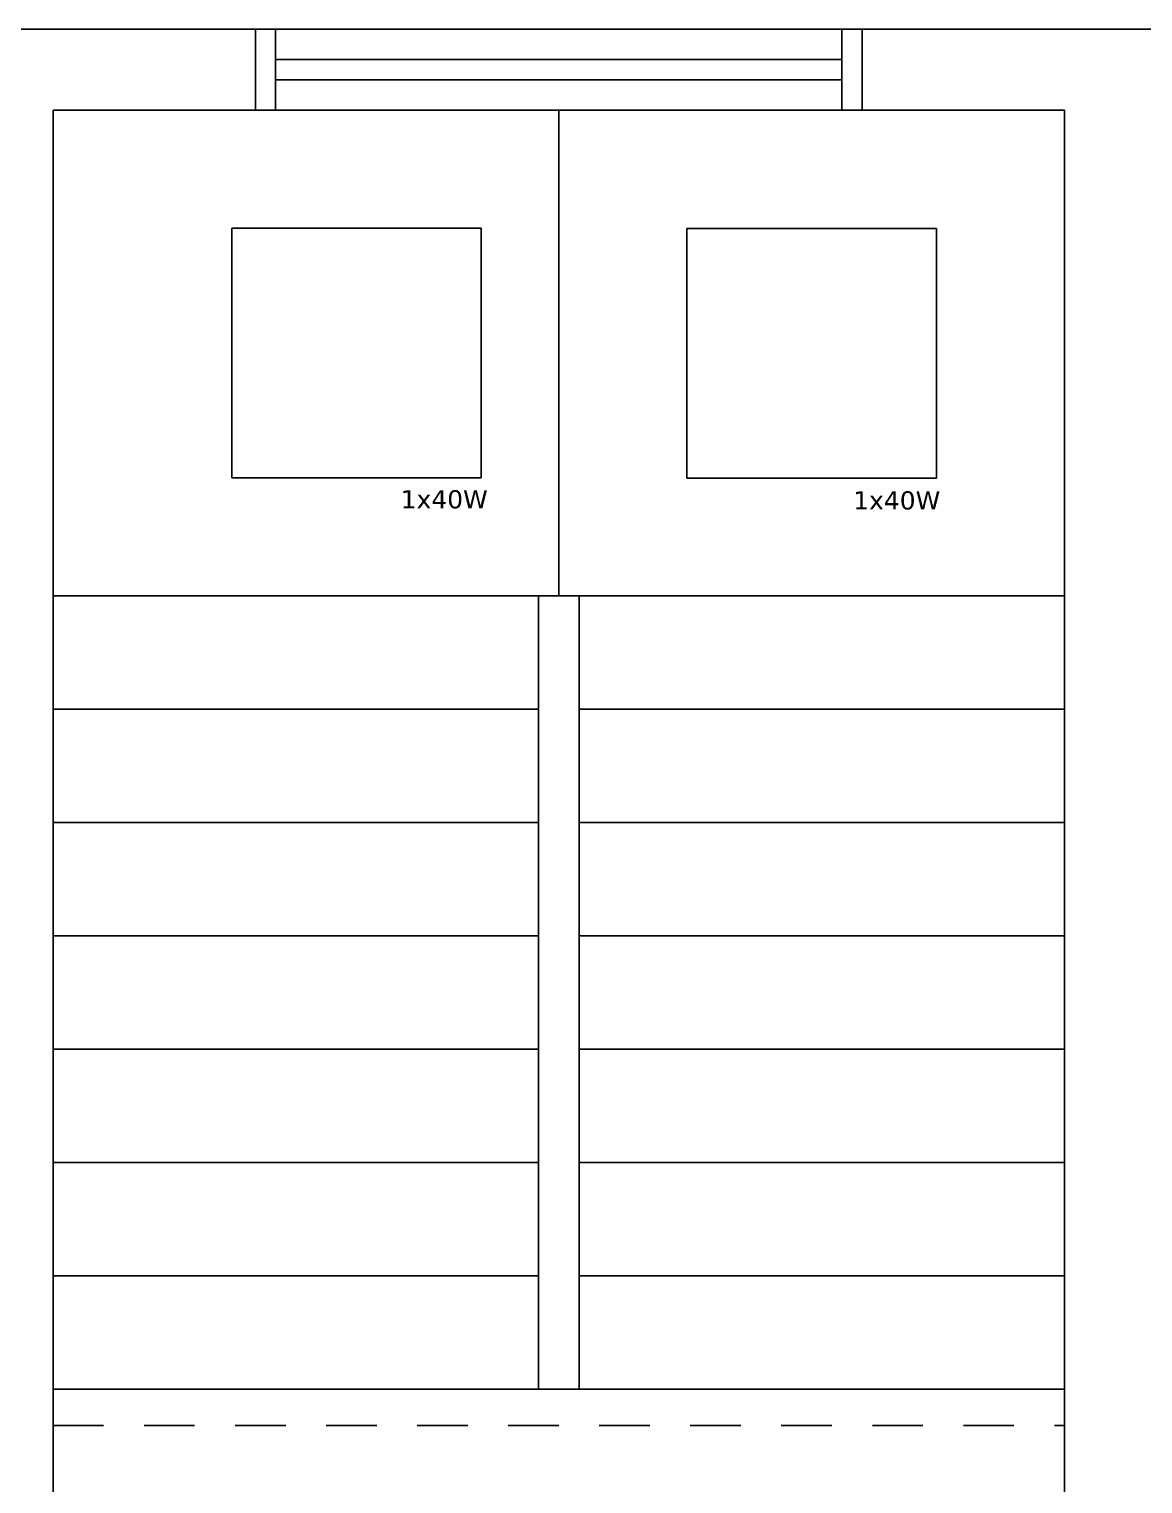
# Model space of a CAD drawing. Header units: metres. Extents: x 3257.7 to 3310.8, y 1679.5 to 1717.1.
# Drawn here: x 3269.39 to 3272.143, y 1697.544 to 1701.139 of the extents above; entities that cross this region are included whole.
import ezdxf

# ---------------------------------------------------------------- set-up
doc = ezdxf.new("R2010")
doc.units = ezdxf.units.M
doc.linetypes.add('HIDDEN2', pattern=[0.1875, 0.125, -0.0625])
doc.layers.add('DLX_BLD1_LUM', color=7, linetype='Continuous', true_color=0x55aa00)
doc.layers.add('DLX_BLD1_LUMKEY_IDX', color=7, linetype='Continuous', true_color=0x969696)
for name, color, linetype in [('ELETROCALHA NO FORRO', 6, 'Continuous'), ('PAREDE', 4, 'Continuous'), ('PROJECAO', 1, 'HIDDEN2'), ('VISTA', 251, 'Continuous')]:
    doc.layers.add(name, color=color, linetype=linetype)
doc.styles.add('TableTextStyle', font='')
doc.styles.get('TableTextStyle').set_extended_font_data('VERDANA.TTF')

msp = doc.modelspace()

# ---------------------------------------------------------------- hatches: boundary and pattern name
at = {"layer": 'ELETROCALHA NO FORRO'}
h = msp.add_hatch(dxfattribs=at)
h.set_pattern_fill('ANSI32', color=256, scale=0.01)
h.paths.add_polyline_path([(3272.9616, 1696.3353), (3272.4185, 1696.3353, -0.027694), (3272.3336, 1696.3101, 0.051154), (3272.2886, 1696.1353), (3272.9616, 1696.1353)])
h.paths.add_polyline_path([(3272.3336, 1696.3101, -0.058231), (3272.1491, 1696.2886), (3272.1491, 1696.2386), (3272.1491, 1696.1353), (3272.2886, 1696.1353, -0.051154)])
h.paths.add_polyline_path([(3272.3336, 1696.3101, -0.007623), (3272.3433, 1696.3353), (3271.9491, 1696.3353), (3271.9491, 1696.2886), (3272.1491, 1696.2886, 0.058231)])
h.paths.add_polyline_path([(3272.1491, 1696.2886), (3271.9491, 1696.2886), (3271.9491, 1696.2386), (3272.1491, 1696.2386)])
h.paths.add_polyline_path([(3272.1491, 1696.2386), (3271.9491, 1696.2386), (3271.9491, 1696.1353), (3272.1491, 1696.1353)])
h.paths.add_polyline_path([(3275.3991, 1696.3353), (3272.9616, 1696.3353), (3272.9616, 1696.1353), (3275.3991, 1696.1353)])
h.paths.add_polyline_path([(3276.3616, 1696.3353), (3276.0042, 1696.3353), (3275.9596, 1696.3697), (3275.9596, 1696.777, 0.170652), (3275.7596, 1696.6927), (3275.7596, 1696.3663), (3275.7231, 1696.3353), (3275.5491, 1696.3353), (3275.5491, 1696.1353), (3276.3616, 1696.1353)])
h.paths.add_polyline_path([(3275.5031, 1696.3353), (3275.3991, 1696.3353), (3275.3991, 1696.1353), (3275.5031, 1696.1353)])
h.paths.add_polyline_path([(3275.5491, 1696.3353), (3275.5031, 1696.3353), (3275.5031, 1696.1353), (3275.5491, 1696.1353)])
h.paths.add_polyline_path([(3276.7193, 1696.2973), (3276.6702, 1696.3353), (3276.3616, 1696.3353), (3276.3616, 1696.1353), (3276.6742, 1696.1353), (3276.7193, 1696.1648)])
h.paths.add_polyline_path([(3275.8991, 1698.2861), (3275.7764, 1698.2861), (3275.7596, 1698.2709), (3275.7596, 1697.6886), (3275.8491, 1697.6886), (3275.8991, 1697.6886)])
h.paths.add_polyline_path([(3275.9491, 1698.2793), (3275.9394, 1698.2861), (3275.8991, 1698.2861), (3275.8991, 1697.6886), (3275.9491, 1697.6886)])
h.paths.add_polyline_path([(3275.9596, 1698.272), (3275.9491, 1698.2793), (3275.9491, 1697.6886), (3275.8991, 1697.6886), (3275.8991, 1697.5386), (3275.8491, 1697.5386), (3275.7596, 1697.5386), (3275.7596, 1696.6927, -0.170652), (3275.9596, 1696.777)])
h.paths.add_polyline_path([(3275.8991, 1697.6886), (3275.8491, 1697.6886), (3275.8491, 1697.5386), (3275.8991, 1697.5386)], flags=17)
h.paths.add_polyline_path([(3275.8491, 1697.6886), (3275.7596, 1697.6886), (3275.7596, 1697.5386), (3275.8491, 1697.5386)], flags=17)
h.paths.add_polyline_path([(3269.2491, 1697.5095), (3267.5618, 1697.5095, 0.025129), (3267.5652, 1697.3095), (3269.2491, 1697.3095)])
h.paths.add_polyline_path([(3268.9358, 1697.4869), (3269.0652, 1697.4869), (3269.0005, 1697.3834)], flags=16)
h.paths.add_polyline_path([(3269.4491, 1697.5095), (3269.2491, 1697.5095), (3269.2491, 1697.3095), (3269.4379, 1697.3095), (3269.4491, 1697.2994)])
h.paths.add_polyline_path([(3267.5618, 1697.5095), (3266.3249, 1697.5095), (3266.3249, 1697.4869), (3266.3896, 1697.4869), (3266.3249, 1697.3834, 0.039705), (3266.3556, 1697.3095), (3267.5652, 1697.3095, -0.025129)])
h.paths.add_polyline_path([(3266.3249, 1697.3834), (3266.2603, 1697.4869), (3266.3249, 1697.4869), (3266.3249, 1697.5095), (3265.9991, 1697.5095), (3265.9991, 1697.3386), (3265.8491, 1697.3386), (3265.8491, 1697.5095), (3265.3017, 1697.5095), (3265.2791, 1697.478), (3265.2791, 1697.3379), (3265.3122, 1697.3095), (3266.3556, 1697.3095, -0.039705)])
h.paths.add_polyline_path([(3265.9991, 1697.5095), (3265.8491, 1697.5095), (3265.8491, 1697.3386), (3265.9991, 1697.3386)], flags=17)
h.paths.add_polyline_path([(3276.4581, 1698.1019), (3276.6799, 1698.1019), (3276.6799, 1698.1694), (3276.4581, 1698.1694)], flags=9)

# ---------------------------------------------------------------- linework, layer by layer
at = {"linetype": 'Continuous'}
msp.add_line((3270.6991, 1699.7386), (3270.6991, 1700.9386), dxfattribs=at)
for p, q in [((3270.6991, 1699.7386), (3269.4491, 1699.7386)), ((3270.6491, 1699.7386), (3270.6491, 1697.7786)), ((3270.6991, 1699.7386), (3271.9491, 1699.7386)), ((3270.7491, 1699.7386), (3270.7491, 1697.7786)), ((3270.6491, 1699.4586), (3269.4491, 1699.4586)), ((3270.7491, 1699.4586), (3271.9491, 1699.4586)), ((3270.6491, 1699.1786), (3269.4491, 1699.1786)), ((3270.7491, 1699.1786), (3271.9491, 1699.1786)), ((3270.6491, 1698.8986), (3269.4491, 1698.8986)), ((3270.7491, 1698.8986), (3271.9491, 1698.8986)), ((3270.6491, 1698.6186), (3269.4491, 1698.6186)), ((3270.7491, 1698.6186), (3271.9491, 1698.6186)), ((3270.6491, 1698.3386), (3269.4491, 1698.3386)), ((3270.7491, 1698.3386), (3271.9491, 1698.3386)), ((3270.6491, 1698.0586), (3269.4491, 1698.0586)), ((3270.7491, 1698.0586), (3271.9491, 1698.0586)), ((3270.6491, 1697.7786), (3269.4491, 1697.7786)), ((3270.6491, 1697.7786), (3271.9491, 1697.7786))]:
    msp.add_line(p, q)
at = {"layer": 'DLX_BLD1_LUM'}
for points in [[(3269.8906, 1700.0301, 0), (3269.8906, 1700.6471, 0)], [(3269.8906, 1700.6471, 0), (3269.8906, 1700.6471, 0)], [(3269.8906, 1700.6471, 0), (3269.8906, 1700.0301, 0)], [(3269.8906, 1700.6471, 0), (3270.5076, 1700.6471, 0)], [(3270.5076, 1700.6471, 0), (3269.8906, 1700.6471, 0)], [(3269.8906, 1700.6471, 0), (3269.8906, 1700.6471, 0)], [(3269.8906, 1700.6471, 0), (3269.8906, 1700.0301, 0)], [(3270.5076, 1700.6471, 0), (3269.8906, 1700.6471, 0)], [(3269.8906, 1700.0301, 0), (3269.8906, 1700.6471, 0)], [(3269.8906, 1700.6471, 0), (3270.5076, 1700.6471, 0)], [(3270.5076, 1700.6471, 0), (3270.5076, 1700.0301, 0)], [(3270.5076, 1700.0301, 0), (3270.5076, 1700.6471, 0)], [(3270.5076, 1700.6471, 0), (3270.5076, 1700.6471, 0)], [(3270.5076, 1700.6471, 0), (3270.5076, 1700.6471, 0)], [(3270.5076, 1700.0301, 0), (3270.5076, 1700.6471, 0)], [(3270.5076, 1700.6471, 0), (3270.5076, 1700.0301, 0)], [(3271.0156, 1700.0293, 0), (3271.0156, 1700.6463, 0)], [(3271.0156, 1700.6463, 0), (3271.0156, 1700.6463, 0)], [(3271.0156, 1700.6463, 0), (3271.0156, 1700.0293, 0)], [(3271.0156, 1700.6463, 0), (3271.6326, 1700.6463, 0)], [(3271.6326, 1700.6463, 0), (3271.0156, 1700.6463, 0)], [(3271.0156, 1700.6463, 0), (3271.0156, 1700.6463, 0)], [(3271.0156, 1700.6463, 0), (3271.0156, 1700.0293, 0)], [(3271.6326, 1700.6463, 0), (3271.0156, 1700.6463, 0)], [(3271.0156, 1700.0293, 0), (3271.0156, 1700.6463, 0)], [(3271.0156, 1700.6463, 0), (3271.6326, 1700.6463, 0)], [(3271.6326, 1700.6463, 0), (3271.6326, 1700.0293, 0)], [(3271.6326, 1700.0293, 0), (3271.6326, 1700.6463, 0)], [(3271.6326, 1700.6463, 0), (3271.6326, 1700.6463, 0)], [(3271.6326, 1700.6463, 0), (3271.6326, 1700.6463, 0)], [(3271.6326, 1700.0293, 0), (3271.6326, 1700.6463, 0)], [(3271.6326, 1700.6463, 0), (3271.6326, 1700.0293, 0)], [(3270.5076, 1700.0301, 0), (3269.8906, 1700.0301, 0)], [(3269.8906, 1700.0301, 0), (3269.8906, 1700.0301, 0)], [(3269.8906, 1700.0301, 0), (3270.5076, 1700.0301, 0)], [(3269.8906, 1700.0301, 0), (3269.8906, 1700.0301, 0)], [(3269.8906, 1700.0301, 0), (3270.5076, 1700.0301, 0)], [(3270.5076, 1700.0301, 0), (3269.8906, 1700.0301, 0)], [(3270.5076, 1700.0301, 0), (3270.5076, 1700.0301, 0)], [(3270.5076, 1700.0301, 0), (3270.5076, 1700.0301, 0)], [(3271.6326, 1700.0293, 0), (3271.0156, 1700.0293, 0)], [(3271.0156, 1700.0293, 0), (3271.0156, 1700.0293, 0)], [(3271.0156, 1700.0293, 0), (3271.6326, 1700.0293, 0)], [(3271.0156, 1700.0293, 0), (3271.0156, 1700.0293, 0)], [(3271.0156, 1700.0293, 0), (3271.6326, 1700.0293, 0)], [(3271.6326, 1700.0293, 0), (3271.0156, 1700.0293, 0)], [(3271.6326, 1700.0293, 0), (3271.6326, 1700.0293, 0)], [(3271.6326, 1700.0293, 0), (3271.6326, 1700.0293, 0)]]:
    msp.add_polyline3d(points, dxfattribs=at)
at = {"layer": 'PAREDE'}
for p, q in [((3268.9741, 1701.1386), (3269.9491, 1701.1386)), ((3269.9491, 1700.9386), (3269.9491, 1701.1386)), ((3271.4491, 1701.1386), (3272.4241, 1701.1386)), ((3271.4491, 1700.9386), (3271.4491, 1701.1386)), ((3269.4491, 1700.9386), (3269.9491, 1700.9386)), ((3271.4491, 1700.9386), (3271.9491, 1700.9386))]:
    msp.add_line(p, q, dxfattribs=at)
at = {"layer": 'PAREDE', "linetype": 'Continuous'}
for p, q in [((3269.4491, 1700.9386), (3269.4491, 1697.1386)), ((3271.9491, 1700.9386), (3271.9491, 1697.1386))]:
    msp.add_line(p, q, dxfattribs=at)
at = {"layer": 'PROJECAO'}
msp.add_line((3269.4491, 1697.6886), (3271.9491, 1697.6886), dxfattribs=at)
at = {"layer": 'VISTA'}
for p, q in [((3269.9491, 1701.1386), (3271.4491, 1701.1386)), ((3269.9991, 1700.9386), (3269.9991, 1701.1386)), ((3271.3991, 1700.9386), (3271.3991, 1701.1386)), ((3269.9991, 1701.0636), (3271.3991, 1701.0636)), ((3269.9991, 1701.0136), (3271.3991, 1701.0136)), ((3269.9491, 1700.9386), (3271.4491, 1700.9386))]:
    msp.add_line(p, q, dxfattribs=at)

# ---------------------------------------------------------------- texts
at = {"layer": 'DLX_BLD1_LUMKEY_IDX', "style": 'TableTextStyle'}
for p in [(3270.3082, 1699.9545), (3271.4267, 1699.9518)]:
    msp.add_text('1x40W', height=0.045, dxfattribs=at).set_placement(p)

doc.saveas('drawing.dxf')
